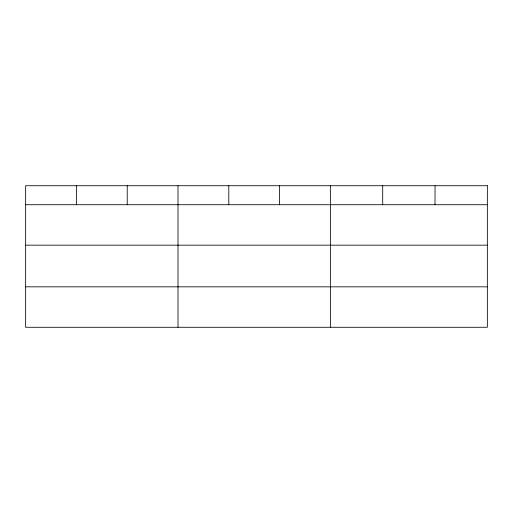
<?xml version="1.0" encoding="UTF-8"?>
<svg xmlns="http://www.w3.org/2000/svg" width="513" height="513" viewBox="0 0 513 513"><rect width="100%" height="100%" fill="white"/><g stroke="black" fill="none" stroke-linecap="round" stroke-linejoin="round"><path stroke-width="0.77" d="M25.65 204.725L487.35 204.725M25.65 245.169L487.35 245.169M25.65 286.831L487.35 286.831M435.024 185.725L435.024 204.725M382.698 185.725L382.698 204.725M330.372 185.725L330.372 327.275M279.585 185.725L279.585 204.725M228.798 185.725L228.798 204.725M178.011 185.725L178.011 327.275M127.224 185.725L127.224 204.725M76.437 185.725L76.437 204.725M487.35 185.725L25.65 185.725L25.65 327.275L487.35 327.275L487.35 185.725"/></g></svg>
